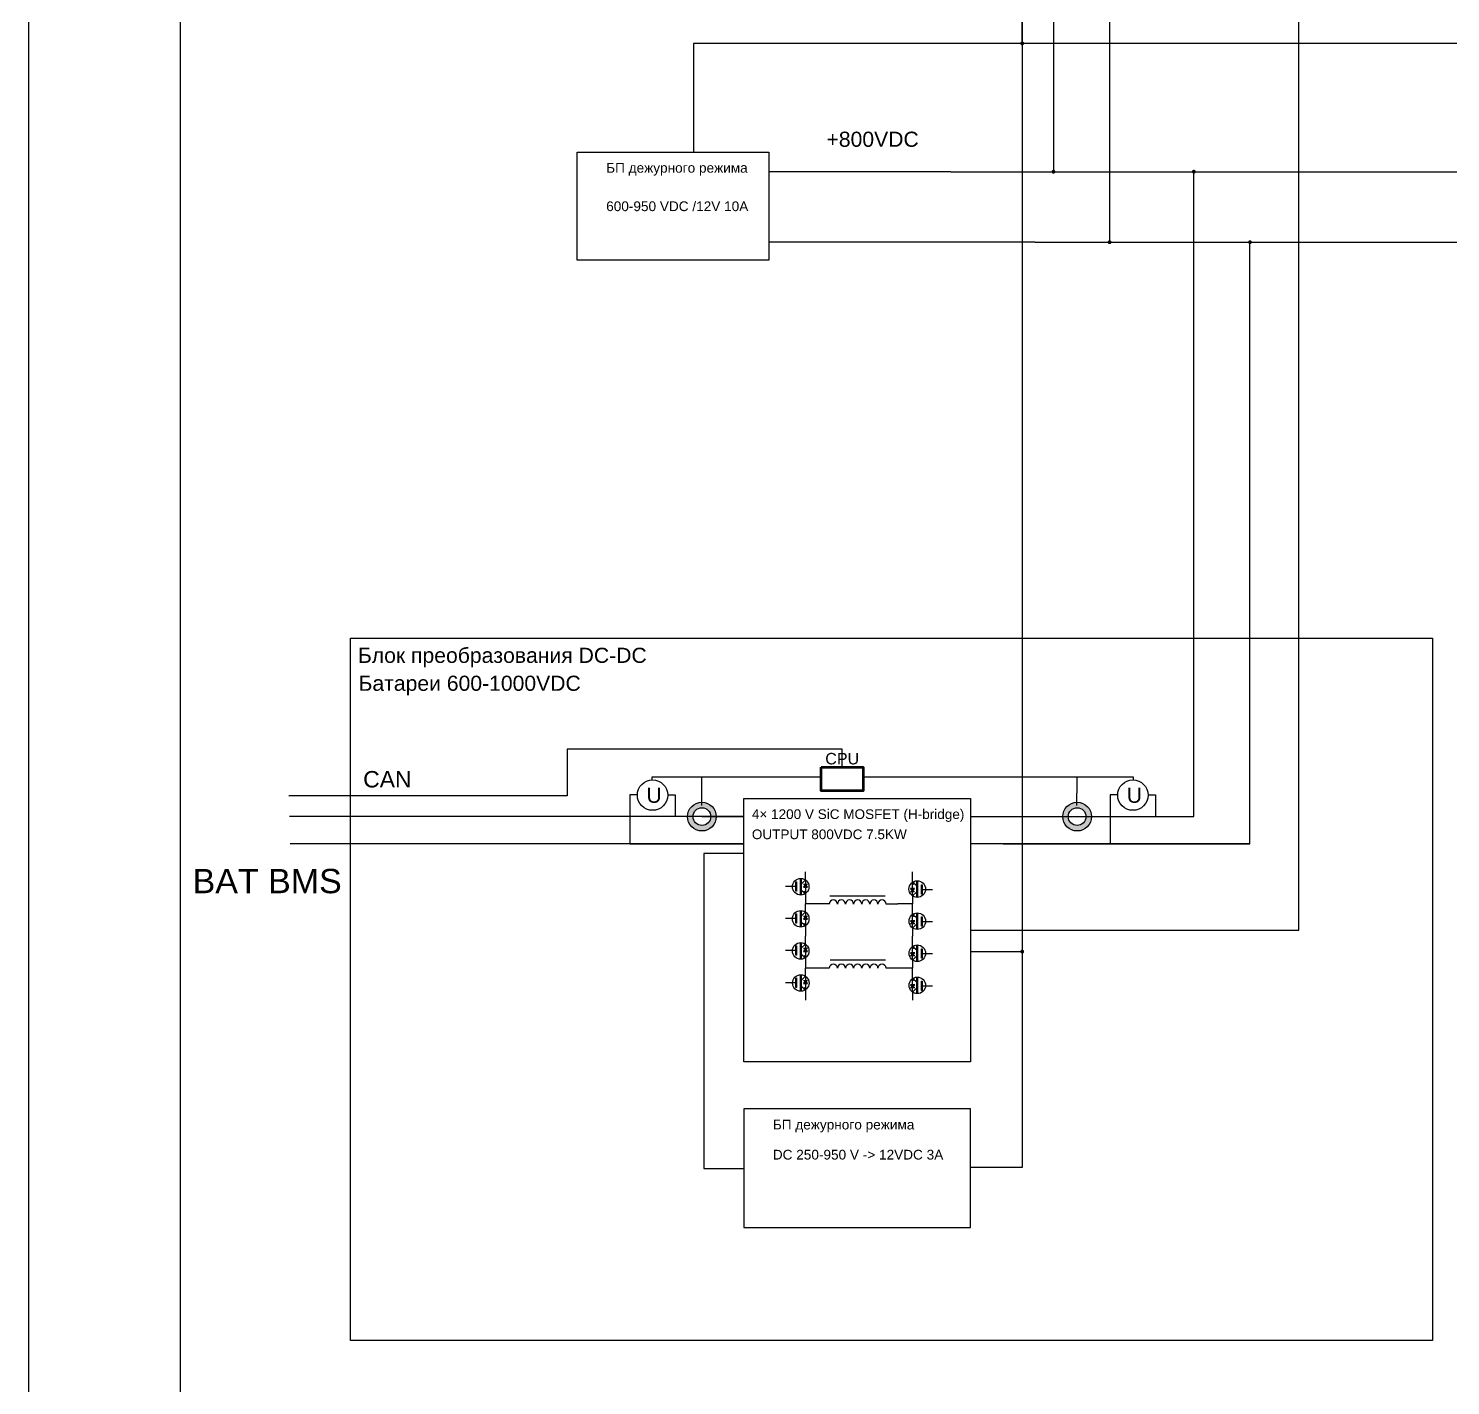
# Model space of a CAD drawing. Header units: inches. Extents: x 27 to 2311866, y 25 to 2322495.
# Drawn here: x 27 to 730361, y 972855 to 1669911 of the extents above; entities that cross this region are included whole.
import ezdxf

# ---------------------------------------------------------------- set-up
doc = ezdxf.new("R2010")
doc.units = ezdxf.units.IN
doc.header["$MEASUREMENT"] = 0
for name, color, linetype, lineweight in [('12В', 30, 'Continuous', 30), ('RS485', 6, 'Continuous', 30), ('Слаботочка', 4, 'Continuous', 30)]:
    doc.layers.add(name, color=color, linetype=linetype, lineweight=lineweight)
doc.layers.add('FRAME', color=7, linetype='Continuous')
doc.styles.get("Standard").update_dxf_attribs({"font": 'arial.ttf'})

# ---------------------------------------------------------------- blocks, each defined once
blk = doc.blocks.new('Рамка')
at = {"layer": 'FRAME'}
for p, q in [((672645, 2776848), (672645, 907530)), ((761660, 2754595), (761660, 929783))]:
    blk.add_line(p, q, dxfattribs=at)
blk = doc.blocks.new('Датчик тока')
at = {"layer": 'Слаботочка'}
h = blk.add_hatch(color=256, dxfattribs=at)
h.set_gradient(color1=(0, 255, 255), color2=(0, 255, 255), tint=1)
h.paths.add_polyline_path([(2170874, 2032191, 1), (2185630, 2032191, 1)])
h.paths.add_polyline_path([(2182789, 2032191, -1), (2173715, 2032191, -1)], flags=16)
blk.add_lwpolyline([(2178150, 2037963), (2178150, 2044207)], dxfattribs=at)
for radius in [7378, 4537]:
    blk.add_circle((2178252, 2032191), radius, dxfattribs=at)
blk = doc.blocks.new('Вольтметр')
at = {"layer": 'Слаботочка'}
for points in [[(1913566, 2204453), (1909760, 2204453), (1909760, 2179382)], [(1929172, 2204453), (1933069, 2204453), (1933069, 2193304)]]:
    blk.add_lwpolyline(points, dxfattribs=at)
blk.add_circle((1921369, 2204328), 7804, dxfattribs=at)
at = {"layer": 'Слаботочка', "insert": (1918251, 2208156), "char_height": 7772, "attachment_point": 1}
blk.add_mtext_dynamic_manual_height_columns('U', width=3409.75, gutter_width=38861, heights=[0], dxfattribs=at)
blk = doc.blocks.new('IGBT')
h = blk.add_hatch(color=256)
h.set_gradient(color2=(0, 0, 0), tint=1)
h.paths.add_polyline_path([(2337110, 1873107), (2336062, 1871512), (2337116, 1871512)])
h.paths.add_polyline_path([(2337110, 1873107), (2337116, 1871512), (2338170, 1871512)])
for points in [[(2334951, 1873109), (2337103, 1875280), (2337103, 1879399)], [(2332215, 1871925), (2326869, 1871925)], [(2332558, 1874343), (2332558, 1869534), (2332215, 1869534), (2332215, 1874316), (2332558, 1874316)], [(2334951, 1875703), (2334951, 1867866), (2334607, 1867866), (2334607, 1875703), (2334951, 1875703)], [(2337127, 1868269), (2334951, 1869911)], [(2336058, 1873109), (2338144, 1873109)], [(2337110, 1873107), (2336062, 1871512), (2338170, 1871512), (2337110, 1873107)], [(2337103, 1875280), (2337127, 1868269)], [(2337127, 1868269), (2336742, 1869322), (2336122, 1868753), (2337127, 1868269)], [(2337127, 1868269), (2337127, 1862915)]]:
    blk.add_lwpolyline(points)
blk.add_circle((2334701, 1871766), 4256)
blk = doc.blocks.new('Катушка')
for points in [[(2187094, 1977059), (2193196, 1977052)], [(2197363, 1977047), (2197363, 1977047)], [(2201531, 1977043), (2201531, 1977043)], [(2205698, 1977038), (2205699, 1977038)], [(2209866, 1977034), (2209866, 1977034)], [(2214033, 1977029), (2214034, 1977029)], [(2218201, 1977025), (2218202, 1977025)], [(2222369, 1977020), (2227094, 1977015)]]:
    blk.add_lwpolyline(points)
for centre in [(2195279, 1977059), (2199447, 1977059), (2203615, 1977059), (2207782, 1977059), (2211950, 1977059), (2216117, 1977059), (2220285, 1977059)]:
    blk.add_arc(centre, 2084, 180, 0)
blk = doc.blocks.new('Дроссель')
blk.add_lwpolyline([(1285440, 1797567), (1313858, 1797567)])
at = {"rotation": 180}
blk.add_blockref('Катушка', (3507429, 3770394), dxfattribs=at)

msp = doc.modelspace()

# ---------------------------------------------------------------- hatches: boundary and pattern name
h = msp.add_hatch(color=1)
h.set_gradient(color1=(255, 0, 0), color2=(255, 0, 0), tint=1)
h.paths.add_polyline_path([(525409, 1596324, 1), (527409, 1596324, 1)])
h = msp.add_hatch(color=1)
h.set_gradient(color1=(255, 0, 0), color2=(255, 0, 0), tint=1)
h.paths.add_polyline_path([(597510, 1596324, 1), (599510, 1596324, 1)])
h = msp.add_hatch(color=5)
h.set_gradient(color1=(0, 0, 255), color2=(0, 0, 255), tint=1)
h.paths.add_polyline_path([(554253, 1560123, 1), (556253, 1560123, 1)])
h = msp.add_hatch(color=5)
h.set_gradient(color1=(0, 0, 255), color2=(0, 0, 255), tint=1)
h.paths.add_polyline_path([(626355, 1560123, 1), (628355, 1560123, 1)])
at = {"layer": '12В'}
h = msp.add_hatch(color=256, dxfattribs=at)
h.set_gradient(color1=(255, 127, 0), color2=(255, 127, 0), tint=1)
h.paths.add_polyline_path([(509370, 1662220, 1), (511370, 1662220, 1)])
h = msp.add_hatch(color=256, dxfattribs=at)
h.set_gradient(color1=(255, 127, 0), color2=(255, 127, 0), tint=1)
h.paths.add_polyline_path([(509386, 1195760, 1), (511386, 1195760, 1)])

# ---------------------------------------------------------------- linework, layer by layer
at = {"color": 1}
for points in [[(526385, 1938188), (526385, 1596302)], [(473765, 1596302), (380300, 1596302)], [(598487, 1265089), (598487, 1596302)], [(345884, 1265089), (367369, 1265089), (134064, 1265089)], [(483858, 1265089), (598487, 1265089)]]:
    msp.add_lwpolyline(points, dxfattribs=at)
at = {"color": 5}
for points in [[(555246, 1924266), (555246, 1560110)], [(517030, 1560110), (380300, 1560110)], [(627348, 1251167), (627348, 1560110)], [(308926, 1251167), (367369, 1251167), (134428, 1251167)], [(500655, 1251167), (627348, 1251167), (483858, 1251167)]]:
    msp.add_lwpolyline(points, dxfattribs=at)
at = {"color": 1, "lineweight": 30}
msp.add_lwpolyline([(473765, 1596302), (1692026, 1596302)], dxfattribs=at)
at = {"color": 5, "lineweight": 30}
msp.add_lwpolyline([(517030, 1560110), (1735292, 1560110)], dxfattribs=at)
for points in [[(165451, 1356744), (721154, 1356744), (721154, 996080), (165451, 996080)], [(367369, 1139175), (367369, 1274342), (483858, 1274342), (483858, 1139175)]]:
    msp.add_lwpolyline(points, close=True)
at = {"color": 3}
msp.add_lwpolyline([(367369, 1246101), (346800, 1246101), (346800, 1084365), (367369, 1084365)], dxfattribs=at)
for points in [[(406563, 1220221), (399028, 1220221)], [(454073, 1220221), (446538, 1220221)], [(406588, 1187252), (399053, 1187252)], [(454098, 1187208), (446563, 1187208)]]:
    msp.add_lwpolyline(points)
at = {"layer": '12В'}
for points in [[(510371, 1662175), (510371, 1872416), (510371, 1260221)], [(1616382, 1662175), (341614, 1662175), (341614, 1606441)], [(510371, 1260221), (510371, 1084862), (483858, 1084862)], [(483858, 1195716), (510371, 1195716)]]:
    msp.add_lwpolyline(points, dxfattribs=at)
at = {"layer": '12В', "color": 30}
msp.add_lwpolyline([(281790, 1606441), (380300, 1606441), (380300, 1550945), (281790, 1550945)], close=True, dxfattribs=at)
at = {"layer": '12В'}
msp.add_lwpolyline([(483858, 1115017), (367369, 1115017), (367369, 1054031), (483858, 1054031)], close=True, dxfattribs=at)
at = {"layer": 'RS485'}
msp.add_lwpolyline([(483858, 1206758), (652505, 1206758), (652505, 1677603)], dxfattribs=at)
at = {"layer": 'Слаботочка'}
for points in [[(417946, 1290437), (417946, 1299746), (276745, 1299746), (276745, 1275765), (133837, 1275765)], [(320387, 1283915), (320387, 1285589), (407211, 1285589)], [(345782, 1277104), (345782, 1285589)], [(428681, 1285589), (538447, 1285589), (538482, 1277104)], [(538447, 1285589), (567448, 1285589), (567406, 1283914)]]:
    msp.add_lwpolyline(points, dxfattribs=at)
at = {"layer": 'Слаботочка', "color": 4, "lineweight": 60}
msp.add_lwpolyline([(407211, 1290437), (428681, 1290437), (428681, 1278359), (407211, 1278359)], close=True, dxfattribs=at)

# ---------------------------------------------------------------- block references
for name, p in [('Датчик тока', (-1832368, -767103)), ('Датчик тока', (-1639668, -767103)), ('IGBT', (-1938075, -642695)), ('IGBT', (-1938075, -659179)), ('Дроссель', (-873772, -573158)), ('IGBT', (-1938075, -675663)), ('Дроссель', (-873747, -606127)), ('IGBT', (-1938031, -692147))]:
    msp.add_blockref(name, p)
at = {"rotation": 180}
for p in [(2791176, 3099620), (2791220, 3083136), (2791220, 3066652), (2791220, 3050167)]:
    msp.add_blockref('IGBT', p, dxfattribs=at)
at = {"layer": 'Слаботочка', "xscale": 0.8744539382128907, "yscale": 0.8744539382128907, "zscale": 0.8744539382128907}
msp.add_blockref('Рамка', (-588169, -105731), dxfattribs=at)
at = {"layer": 'Слаботочка'}
for p in [(-1600834, -928215), (-1354157, -928215)]:
    msp.add_blockref('Вольтметр', p, dxfattribs=at)

# ---------------------------------------------------------------- texts
at = {"ltscale": 0.1}
for s, p in [('Блок преобразования DC-DC ', (169246, 1344047)), ('Батареи 600-1000VDC', (169546, 1329690))]:
    msp.add_text(s, height=7772.25, dxfattribs=at).set_placement(p)
for s, height, p in [('4× 1200 V SiC MOSFET (H-bridge)', 4976.07, (371546, 1263860)), ('OUTPUT 800VDC 7.5KW', 4976.07, (371546, 1253501)), ('BAT BMS', 12490, (84348, 1225741))]:
    msp.add_text(s, height=height).set_placement(p)
at = {"color": 1, "insert": (409862, 1616885), "char_height": 7772.3, "attachment_point": 1}
msp.add_mtext_dynamic_manual_height_columns('+800VDC', width=9901.68, gutter_width=38861, heights=[0], dxfattribs=at)
at = {"layer": '12В', "color": 30, "ltscale": 0.1}
for s, p in [('БП дежурного режима', (296726, 1595818)), ('600-950 VDC /12V 10А', (296726, 1576079)), ('БП дежурного режима', (382305, 1104394)), ('DC 250-950 V -> 12VDC 3A', (382305, 1088942))]:
    msp.add_text(s, height=5000, dxfattribs=at).set_placement(p)
at = {"layer": 'Слаботочка'}
msp.add_text('CAN', height=8424.6, dxfattribs=at).set_placement((171925, 1280064))
at = {"layer": 'Слаботочка', "color": 4, "insert": (409241, 1297795), "char_height": 5904.8, "attachment_point": 1}
msp.add_mtext_dynamic_manual_height_columns(' CPU', width=2806.44, gutter_width=29524, heights=[0], dxfattribs=at)

doc.saveas('drawing.dxf')
